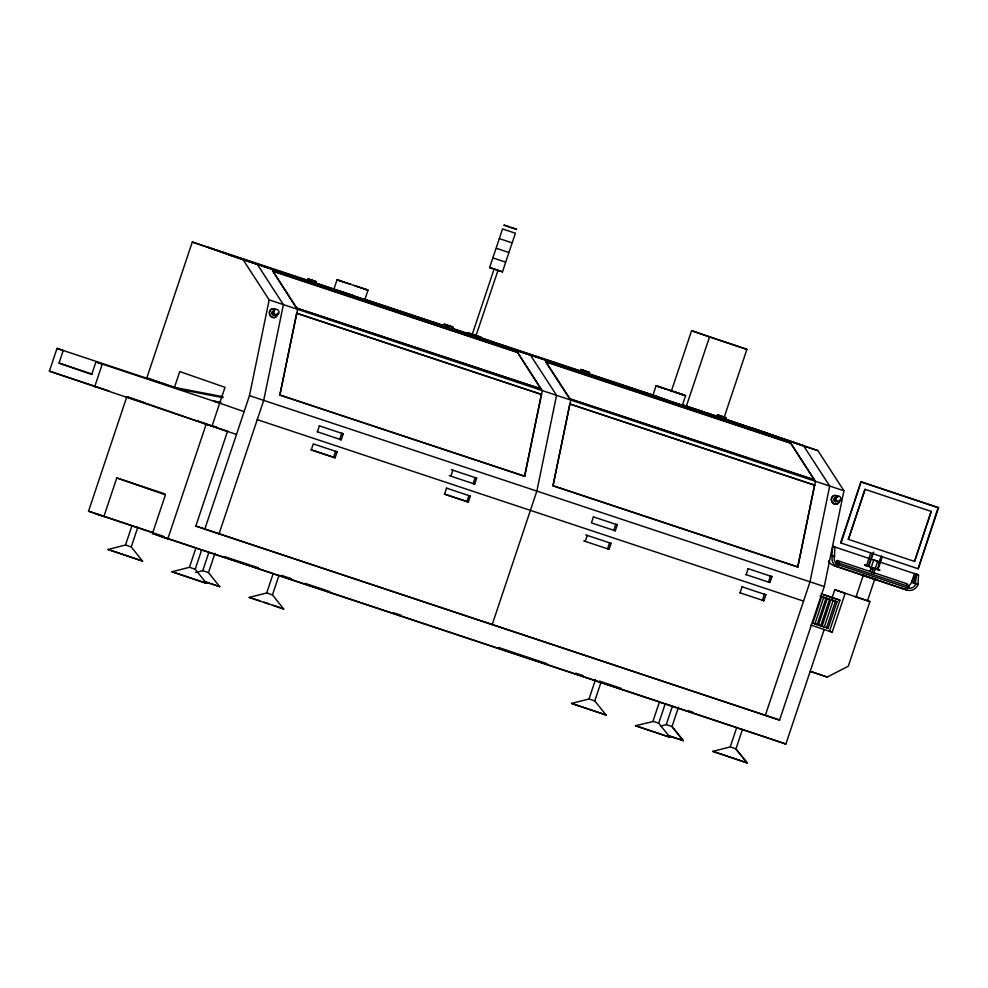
<?xml version="1.0" encoding="UTF-8"?>
<svg xmlns="http://www.w3.org/2000/svg" width="988" height="988" viewBox="0 0 988 988"><rect width="100%" height="100%" fill="white"/><g stroke="black" fill="none" stroke-linecap="round" stroke-linejoin="round"><path stroke-width="1.48" d="M833.971 556.17L834.44 556.627L831.871 555.552L832.106 556.886A8.954 8.867 -69.3 0 0 837.985 567.05L906.823 590.034A8.954 8.867 -69.3 0 0 918.087 584.353L915.444 583.636L916.419 574.238L914.493 573.522L911.591 582.191L915.938 583.834L911.665 581.944L911.307 582.821A6.731 6.657 -69.3 0 1 907.478 586.242M831.847 555.738L832.822 546.339L918.507 574.942L918.025 584.526M725.204 419.011L817.891 450.627L843.937 490.777L824.251 586.551L779.581 720.054L204.8 529.148L249.47 395.645L269.168 299.87L243.11 259.721L192.302 242.011L146.866 377.786L180.668 389.556L223.041 397.67M296.412 308.058L541.263 388.976L296.412 308.058L272.639 270.798L517.317 352.061L542.313 390.606L524.69 476.29L279.839 395.089L296.659 313.233L541.523 394.447L296.659 313.233M279.839 395.089L297.635 309.33L272.639 270.798M524.517 476.364L541.338 394.508M552.984 485.812L570.78 400.054L545.796 361.522L790.474 442.785L815.471 481.329L797.847 567.013L552.984 485.812L569.817 403.969L814.68 485.17L569.817 403.969M797.662 567.087L814.495 485.231M834.527 556.38L834.28 557.294A6.731 6.657 -69.3 0 0 837.886 564.605L908.244 588.144L908.824 586.501L906.638 583.649L837.169 560.468L836.601 562.123L838.775 564.963L839.355 563.308L908.824 586.501M236.49 434.448L49.4 371.167L57.02 348.394L180.668 389.556M219.694 403.153L95.91 361.941L91.711 374.489L59.021 363.102L63.22 350.555L57.02 348.394M94.626 386.926L102.246 364.152L95.91 361.941M165.119 493.975L116.782 477.92L103.864 516.526L88.537 511.179L126.872 396.596L145.495 403.092L126.563 396.806M131.96 525.715L125.501 545.018L108.038 549.476L142.507 561.036L108.038 549.476M136.579 527.259L137.69 527.641L131.243 546.944L142.507 561.036M146.903 403.586L206.159 424.223L167.824 538.806L152.485 533.471L165.404 494.865L116.782 477.92M204.8 529.148L195.834 526.024L227.512 431.324L206.159 424.223M201.083 549.748L195.908 548.007L189.449 567.31L171.986 571.756L206.455 583.315L171.986 571.756M206.455 583.315L195.192 569.224L201.651 549.933M208.752 552.761L202.75 570.681L195.476 572.534M219.04 533.878L263.71 400.375L283.395 304.6L257.349 264.451L206.541 246.741M214.952 553.305L208.493 572.608L219.756 586.687L204.874 581.796M307.713 278.764L307.07 280.691L311.257 282.148L311.899 280.222L307.713 278.764L316.345 281.704L315.703 283.63M309.158 281.419L309.812 279.493M311.516 282.173L312.159 280.246L316.345 281.704M313.616 282.901L314.258 280.975M351.432 295.412L333.821 289.435L337.031 279.752L338.97 280.382M311.257 449.886L313.27 443.896L337.106 451.812L335.105 457.802L311.257 449.886L335.105 457.802M317.395 431.855L319.396 425.865M273.157 573.658L266.711 592.961L249.235 597.419L283.717 608.979L273.046 605.298M355.371 296.721L364.819 299.809L368.055 290.163L366.054 289.447M333.611 457.283L335.611 451.294L337.106 451.812M341.231 439.771L343.231 433.794L341.737 433.275L339.736 439.252L341.231 439.771L317.296 431.805M452.282 328.992L452.924 327.065L444.291 324.126L443.649 326.052L447.836 327.51L718.894 417.504L719.536 415.578M446.378 324.854L445.736 326.781L228.858 254.756M447.836 327.51L448.478 325.583L444.291 324.126M495.803 269.625L489.64 267.55L502.546 228.932L515.39 233.242L502.472 271.848L496.322 269.798M471.523 333.993L467.324 332.623L473.981 334.87L472.276 334.29L494.111 269.045L496.927 270.02M474.487 335.043L476.043 335.55L498.001 270.342L496.816 269.959M446.551 488.171L444.551 494.148L468.386 502.065L470.387 496.087L468.892 495.568L466.892 501.546L468.386 502.065M450.849 476.179L452.85 470.202M474.697 484.108L476.698 478.118L475.203 477.599L473.203 483.577L474.697 484.108L449.355 475.66M492.197 624.601L536.855 491.098L556.553 395.324L530.507 355.174L481.094 337.958M580.87 369.487L580.215 371.414L584.402 372.871L585.057 370.945L580.87 369.487L589.503 372.427L588.86 374.353L586.761 373.625M582.315 372.143L582.957 370.216M584.661 372.896L585.316 370.969L589.503 372.427M585.229 541.399L587.23 535.422M593.43 516.885L591.429 522.874L615.277 530.791L617.278 524.813L615.783 524.295L613.783 530.272L615.277 530.791M683.647 394.928L685.573 395.595L682.362 405.278L652.895 395.422L656.094 385.74L657.983 386.345M609.077 549.328L611.078 543.338L609.584 542.82L607.583 548.809L609.077 549.328L583.735 540.881M671.235 391.507L691.588 330.696L746.903 349.369L724.142 417.405M717.905 416.948L686.277 406.439L709.532 336.957L691.588 330.696M595.48 679.67L589.021 698.973L571.558 703.419L606.027 714.979L571.558 703.419M601.223 681.596L594.764 700.9L606.027 714.979M725.427 419.715L726.081 417.788L717.436 414.849L716.794 416.775L803.639 445.662M720.981 418.233L721.623 416.306L717.436 414.849M665.183 703.888L658.724 723.191L669.988 737.27L635.531 725.748L669.963 737.233M672.272 706.716L666.27 724.636L660.453 726.118M668.407 735.751L683.276 740.642L672.013 726.563L678.472 707.26M740.049 592.825L742.05 586.835M746.113 574.683L748.114 568.693M768.466 582.08L770.467 576.09L771.961 576.621L769.961 582.599L746.026 574.621M763.885 600.741L765.885 594.764L764.391 594.245L762.39 600.222L763.885 600.741L739.95 592.775M736.69 727.613L730.231 746.916L712.768 751.374L747.237 762.921L719.35 753.511M735.393 748.632L747.212 762.897L735.974 748.842L742.433 729.539M765.342 715.324L810.012 581.821L829.698 486.047L803.652 445.897L752.831 428.187M812.803 623.156L821.67 596.653M840.578 542.869L861.005 481.823L938.6 507.746L918.173 568.779L841.084 543.054L861.005 481.823M814.952 623.848L823.745 597.32L826.042 598.086L817.175 624.589L815.1 623.897M827.302 598.506L818.435 624.996L820.732 625.774L829.599 599.271L827.376 598.53M848.223 539.3L914.555 561.443L931.289 511.438L865.118 489.344L848.396 539.362L864.957 489.282M822.078 626.219L830.859 599.679L833.156 600.457L824.288 626.96L822.436 626.33M831.884 598.358L834.774 589.725L869.897 601.569L848.272 666.221L827.252 677.076L810.172 671.408M160.155 536.138L785.855 744.075L824.19 629.504M828.154 628.245L837.021 601.754L835.453 601.198L826.586 627.701L828.154 628.245L812.63 623.07M829.5 631.233L839.899 600.161L821.164 593.813M811.049 625.132L832.18 632.147L845.16 593.356L834.774 589.725M874.849 578.882L867.526 600.766L861.054 598.629L856.04 596.925L863.364 575.028M866.291 566.272L870.687 553.144M870.008 571.064L873.738 559.912L877.715 561.246L873.565 573.633M871.626 572.954L873.306 567.927L879.938 570.101L878.369 569.545M877.776 570.125L882.173 556.997M931.128 511.376L914.555 561.443M938.106 507.56L918.173 568.779M913.517 582.92L916.419 574.238L911.665 581.944M873.688 552.094L868.773 566.408L871.638 567.359M874.491 568.322L877.356 569.273L881.79 556.392M872.639 553.292L868.18 566.186L868.773 566.408L866.513 565.618M878.752 563.321L881.234 556.158M916.024 583.575L915.654 584.464A6.731 6.657 -69.3 0 1 908.38 588.144L907.466 587.897M541.091 389.334L517.317 352.061M812.791 479.575L569.57 398.781L814.408 479.699M814.248 480.057L790.474 442.785M635.506 725.711L653.537 721.438M222.93 396.682L174.468 387.395L179.767 371.574L224.992 387.333L212.074 425.939L216.607 426.828M220.917 402.4L213.346 400.943L244.11 411.663M496.519 248.371L508.474 252.372M493.284 258.016L505.251 262.03M489.628 267.538L493.543 268.822M366.116 289.533L368.055 290.163M683.708 395.015L685.586 395.62M333.796 289.41L334.833 289.731M472.276 334.29L473.462 334.673M481.119 337.254L473.351 334.685M480.86 338.019L476.661 336.649M652.87 395.385L661.861 398.325M877.999 569.459L876.875 569.088M863.66 575.374L864.451 575.671M874.775 579.104L873.639 578.746L874.763 579.091M876.702 579.758L872.577 578.4M856.04 596.913L857.164 597.271M817.088 624.564L816.459 624.342M137.703 527.641L131.96 525.727M277.159 575.016L278.912 575.584L272.453 594.887L283.717 608.979M202.948 570.743L208.493 572.608L207.912 572.398M195.192 569.236L190.017 567.483M272.256 594.838L267.266 593.146M589.206 699.035L594.764 700.9L594.183 700.69M666.468 724.698L672.013 726.563L683.276 740.642M658.527 723.13L652.982 721.265L659.428 701.962L664.986 703.827M735.974 748.842L730.799 747.101M249.235 597.419L259.745 600.852M712.768 751.374L718.288 753.152M340.86 281L337.995 280.086M657.082 386.086L659.786 386.926M681.905 394.434L684.61 395.274M866.093 565.445L864.574 564.951L873.306 567.927M742.235 729.477L739.95 728.724M126.056 545.203L131.034 546.87M340.082 280.74L343.552 281.889M361.522 288.039L367.017 289.842L364.127 288.78M364.992 289.175L358.224 286.94M659.008 386.666L662.331 387.765M679.361 393.595L682.683 394.694M864.29 575.559L861.351 574.608L865.525 576.041M342.959 281.679L346.862 282.976M661.738 387.568L665.467 388.803M676.224 392.557L679.954 393.792M471.276 334.771L467.065 333.401L473.091 335.463M339.724 291.337L343.256 292.497M871.268 577.968L876.689 579.746M509.376 226.894L503.831 225.079L516.687 229.377L511.068 227.462M709.532 336.957L746.903 349.369M665.085 388.679L668.962 389.964M346.479 282.852L350.555 284.211M672.729 391.396L676.607 392.693M358.595 287.076L350.419 284.161M192.302 242.011L341.663 291.621M343.108 292.102L353.284 295.486M363.448 298.858L444.822 325.879M452.084 328.3L472.425 335.056M475.327 336.019L479.686 337.464M481.144 337.945L656.835 396.299M681.559 404.512L716.473 416.109M222.041 252.138L444.069 325.879M451.368 328.312L667.888 400.226M682.708 404.969L704.259 412.12M724.105 418.9L768.343 433.584M243.11 259.721L817.891 450.627M272.478 271.157L517.156 352.42M790.301 443.143L545.623 361.88L569.57 398.781M861.499 482.008L938.6 507.746M269.168 299.87L843.937 490.777M870.836 568.594L874.812 569.915M835.836 563.802L838.701 564.753M828.512 560.937A8.954 8.867 -69.3 0 0 833.637 565.408L906.823 590.034M280.012 395.027L524.69 476.29M553.169 485.75L797.847 567.013M249.47 395.645L824.251 586.551M319.297 425.816L343.231 433.794M451.355 469.683L476.698 478.118M593.343 516.835L617.278 524.813M748.027 568.643L771.961 576.621M821.72 594.121L839.899 600.161M820.102 596.097L837.021 601.754M257.263 419.653L803.565 601.099M446.453 488.109L470.387 496.087M585.736 534.903L611.078 543.338M741.951 586.786L765.885 594.764M59.021 363.102L92.378 374.168M444.452 494.099L466.892 501.546M49.4 371.167L109.088 391.001M811.16 671.568L827.252 677.076M195.834 526.024L779.581 720.054M88.537 511.179L132.466 525.777M136.863 527.234L152.967 532.581M96.194 513.859L163.625 536.373M224.844 556.713L255.46 566.877M281.321 575.337L291.522 578.721M305.02 583.34L329.794 591.565M393.928 612.869L401.227 615.289M498.508 647.473L546.981 663.701M575.757 673.137L583.044 675.557M599.457 681.127L621.329 688.389M688.377 710.656L692.749 712.113M152.485 533.471L194.957 547.574M202.281 550.007L272.577 573.349M278.443 575.3L659.218 701.764M665.072 703.715L736.838 727.551M742.692 729.49L769.059 738.246M668.827 389.914L672.705 391.223M668.987 390.149L672.865 391.446M473.017 335.352L474.907 336.068M869.811 577.474L866.106 576.251M868.057 576.906L870.082 577.572M276.43 574.769L273.17 573.67M264.117 602.31L268.65 603.816M672.581 391.186L676.459 392.483M665.233 388.877L669.098 390.174M354.383 285.495L358.446 286.853M346.627 283.062L350.703 284.433M474.833 335.957L476.587 336.55M351.271 295.177L358.768 297.697M739.197 728.477L736.887 727.699M669.691 735.986L683.251 740.605M204.701 581.537L219.756 586.687M498.495 270.477L502.472 271.836M676.088 392.36L679.83 393.619M661.861 387.741L665.591 389M343.083 281.864L346.998 283.186M358.076 286.73L361.991 288.051M476.846 335.772L481.107 337.229M864.352 575.658L866.834 576.486M832.439 600.21L833.156 600.457M823.572 626.713L824.288 626.948M679.238 393.422L682.585 394.558M659.095 386.802L662.442 387.938M361.41 287.854L364.893 289.039M340.181 280.876L343.676 282.062M478.167 337.081L479.452 337.526M681.819 394.298L684.548 395.237M657.144 386.135L659.873 387.061M338.131 280.172L340.959 281.135M721.895 416.331L726.081 417.788M705.704 412.601L716.967 416.528M682.276 405.043L686.277 406.439M448.737 325.608L452.924 327.065M867.303 600.667L869.897 601.569M829.587 631.246L832.18 632.147M197.946 421.012L210.666 425.445M770.517 738.74L785.855 744.075M254.546 566.507L258.374 567.841M511.71 242.727L499.323 238.602M656.118 385.765L658.045 386.432M337.044 279.789L339.02 280.469M363.72 299.401L364.819 299.809M916.58 574.213L918.507 574.942M832.995 546.315L834.922 547.043L834.44 556.627M836.577 564.148L838.75 564.963M833.637 565.408L837.985 567.05M906.441 583.649L908.515 586.366M837.169 560.468L839.541 563.345M839.158 501.2A4.471 3.94 70.3 0 1 834.045 503.991A4.471 3.94 70.3 0 1 831.55 497.89A4.471 3.94 70.3 0 1 837.095 496.161M277.295 313.418A4.471 3.94 70.3 0 1 272.762 317.568A4.471 3.94 70.3 0 1 269.465 311.591A4.471 3.94 70.3 0 1 275.133 309.516M277.566 313.32A4.471 3.94 70.3 0 1 273.034 317.469A4.471 3.94 70.3 0 1 269.736 311.492A4.471 3.94 70.3 0 1 275.405 309.417M839.516 499.965A4.471 3.94 70.3 0 1 834.65 504.028A4.471 3.94 70.3 0 1 831.97 497.458A4.471 3.94 70.3 0 1 838.232 496.803M836.873 501.286A2.038 1.803 70.3 0 1 834.403 501.299A2.038 1.803 70.3 0 1 833.983 498.594A2.038 1.803 70.3 0 1 836.367 498.1M837.157 501.385A2.038 1.803 70.3 0 1 834.786 499.348A2.038 1.803 70.3 0 1 837.009 497.495M274.923 314.641A2.062 1.815 70.3 0 1 271.799 313.616A2.062 1.815 70.3 0 1 273.96 311.22A2.878 2.532 70.3 0 1 278.196 310.183A2.878 2.532 70.3 0 1 277.233 314.888A2.878 2.532 70.3 0 1 273.948 311.282M275.195 314.752A2.062 1.815 70.3 0 1 272.886 313.221A2.062 1.815 70.3 0 1 274.096 310.788M905.922 588.823A8.954 8.867 -69.3 0 1 902.476 588.391M835.922 497.94A2.865 2.519 70.3 0 0 839.195 501.521A2.865 2.519 70.3 0 0 840.146 496.853A2.865 2.519 70.3 0 0 835.922 497.94"/></g></svg>
